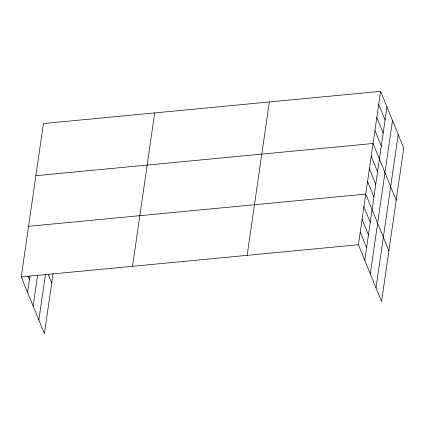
<?xml version="1.0" encoding="UTF-8"?>
<svg xmlns="http://www.w3.org/2000/svg" width="425" height="425" viewBox="0 0 425 425"><rect width="100%" height="100%" fill="white"/><g stroke="black" fill="none" stroke-linecap="round" stroke-linejoin="round"><path stroke-width="0.64" d="M53.093 273.551L44.402 333.657L21.25 276.925L43.43 123.547L380.598 91.343L403.75 148.075L381.57 301.453L358.418 244.72L380.598 91.343M27.604 292.496L29.984 276.048M33.15 306.08L37.628 275.076M38.861 320.073L45.448 274.523M132.515 266.3L154.695 112.917M247.153 255.351L269.333 101.968M364.772 260.291L386.952 106.914M370.318 273.875L392.493 120.498M376.029 287.868L398.209 134.491M35.886 175.695L373.06 143.491L396.212 200.223M28.571 226.312L365.739 194.103L388.891 250.84M21.25 276.925L358.418 244.72M378.712 104.38L385.066 119.951M376.826 117.417L383.18 132.988M374.94 130.454L381.294 146.025M371.227 156.145L377.581 171.716M369.399 168.799L375.753 184.37M367.567 181.454L373.92 197.025M363.906 206.757L370.265 222.328M362.079 219.412L368.433 234.982M360.251 232.066L366.605 247.637M48.259 274.555L51.722 283.045M27.965 276.25L29.431 279.841"/></g></svg>
